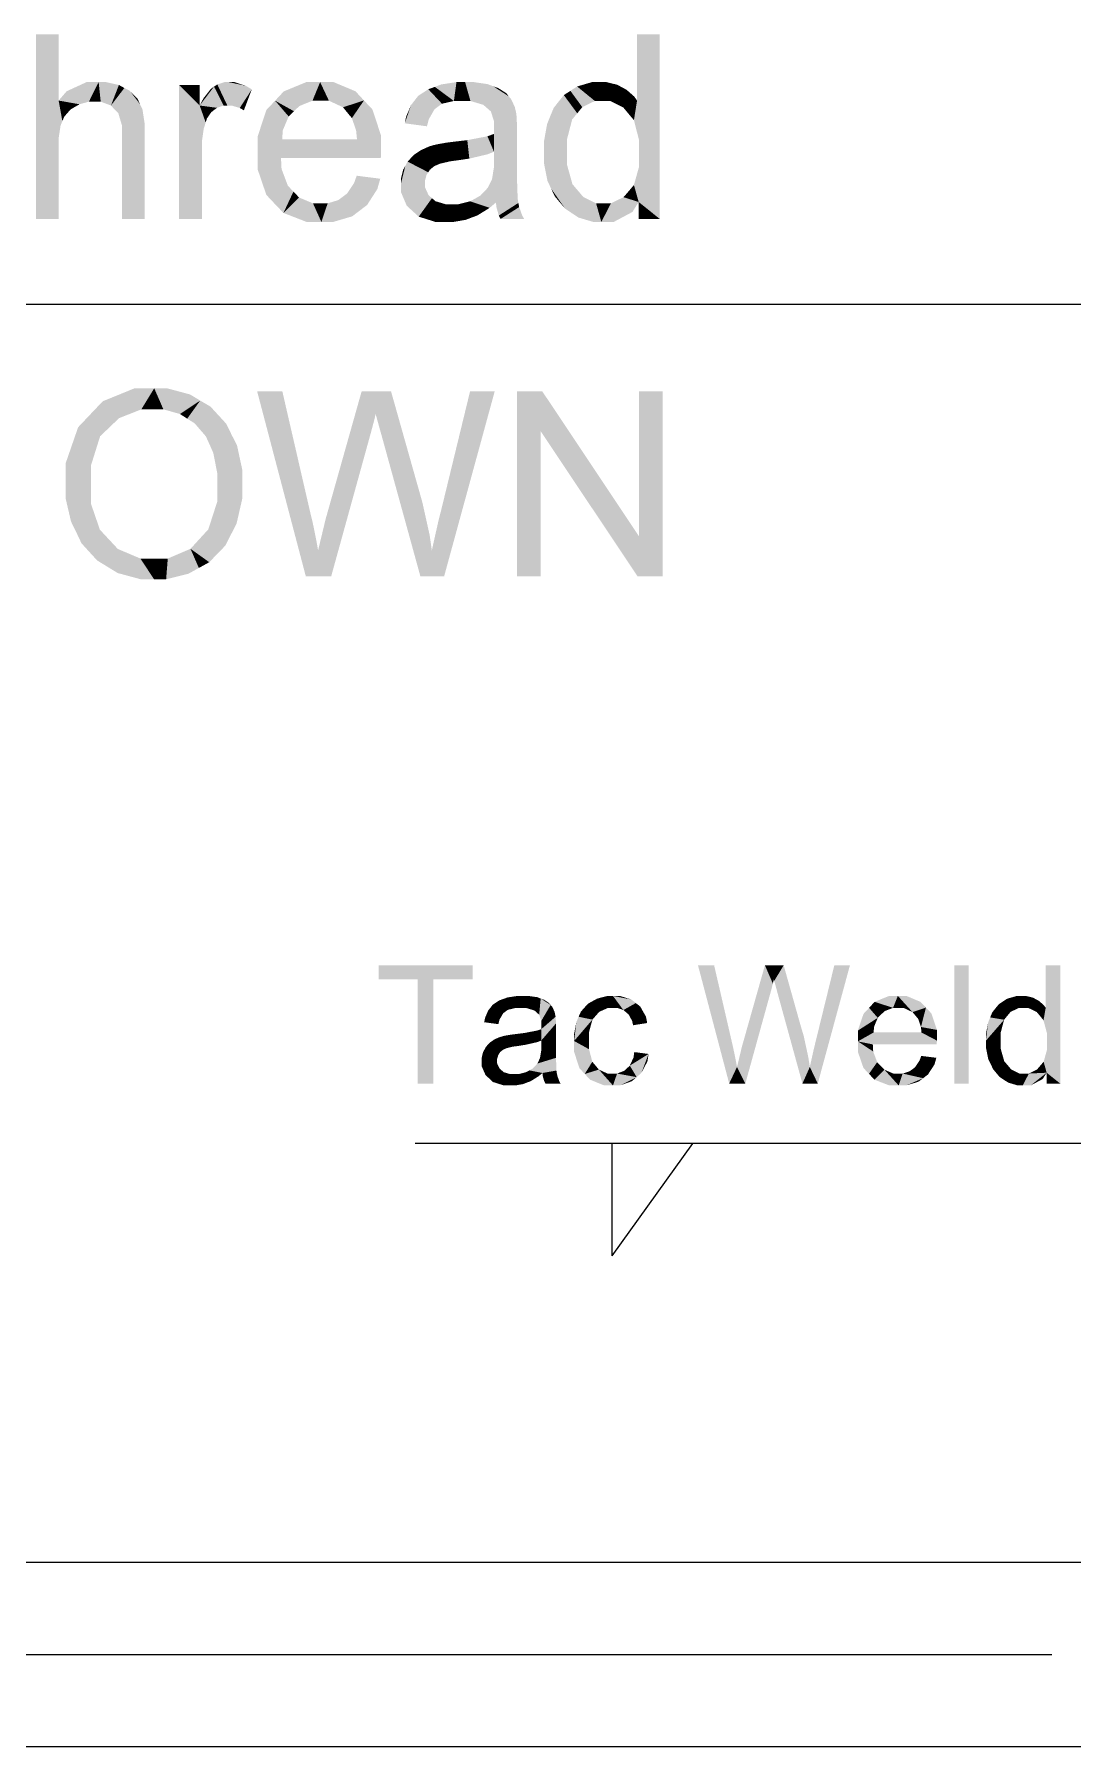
# Model space of a CAD drawing. Header units: millimetres. Extents: x 2 to 579, y 1 to 405.
# Drawn here: x 247.83 to 255.41, y 82.77 to 95.28 of the extents above; entities that cross this region are included whole.
import ezdxf

# ---------------------------------------------------------------- set-up
doc = ezdxf.new("R2010")
doc.units = ezdxf.units.MM
doc.linetypes.add('XKITLINE00', pattern=[0])
doc.layers.add('LinkedObject', color=7, linetype='Continuous', lineweight=0)

# ---------------------------------------------------------------- blocks, each defined once
blk = doc.blocks.new('*A4')
at = {"layer": 'LinkedObject'}
for points in [[(248.007, 95.282), (247.841, 93.932), (247.841, 95.282)], [(248.007, 94.797), (247.841, 93.932), (248.007, 95.282)], [(252.398, 95.282), (252.232, 94.797), (252.232, 95.282)], [(252.398, 95.282), (252.247, 94.506), (252.232, 94.797)], [(252.247, 94.506), (252.398, 95.282), (252.398, 93.932)], [(248.211, 94.932), (248.007, 94.797), (248.065, 94.865)], [(248.299, 94.932), (248.007, 94.797), (248.211, 94.932)], [(248.228, 94.789), (248.007, 94.797), (248.299, 94.932)], [(248.228, 94.789), (248.299, 94.932), (248.264, 94.789)], [(248.264, 94.789), (248.299, 94.932), (248.314, 94.789)], [(248.299, 94.932), (248.389, 94.761), (248.314, 94.789)], [(248.353, 94.932), (248.389, 94.761), (248.299, 94.932)], [(248.447, 94.911), (248.389, 94.761), (248.353, 94.932)], [(248.487, 94.889), (248.389, 94.761), (248.447, 94.911)], [(248.487, 94.889), (248.416, 94.732), (248.389, 94.761)], [(248.527, 94.868), (248.416, 94.732), (248.487, 94.889)], [(248.416, 94.732), (248.527, 94.868), (248.443, 94.704)], [(248.443, 94.704), (248.527, 94.868), (248.601, 94.771)], [(248.601, 94.771), (248.527, 94.868), (248.584, 94.809)], [(248.887, 94.91), (249.037, 94.761), (248.887, 93.932)], [(249.037, 94.761), (248.887, 94.91), (249.037, 94.91)], [(249.142, 94.899), (249.037, 94.761), (249.118, 94.882)], [(249.212, 94.761), (249.037, 94.761), (249.142, 94.899)], [(249.118, 94.882), (249.037, 94.761), (249.065, 94.814)], [(249.166, 94.915), (249.239, 94.761), (249.142, 94.899)], [(249.142, 94.899), (249.239, 94.761), (249.212, 94.761)], [(249.219, 94.932), (249.239, 94.761), (249.166, 94.915)], [(249.248, 94.932), (249.239, 94.761), (249.219, 94.932)], [(249.248, 94.932), (249.269, 94.761), (249.239, 94.761)], [(249.374, 94.905), (249.248, 94.932), (249.29, 94.932)], [(249.418, 94.879), (249.248, 94.932), (249.374, 94.905)], [(249.33, 94.743), (249.248, 94.932), (249.418, 94.879)], [(249.269, 94.761), (249.248, 94.932), (249.33, 94.743)], [(249.33, 94.743), (249.418, 94.879), (249.36, 94.726)], [(249.816, 94.932), (249.588, 94.796), (249.651, 94.864)], [(249.917, 94.932), (249.588, 94.796), (249.816, 94.932)], [(249.861, 94.796), (249.588, 94.796), (249.917, 94.932)], [(249.861, 94.796), (249.917, 94.932), (249.918, 94.796)], [(249.917, 94.932), (249.981, 94.796), (249.918, 94.796)], [(250.175, 94.865), (249.917, 94.932), (250.015, 94.932)], [(250.237, 94.798), (249.917, 94.932), (250.175, 94.865)], [(250.084, 94.748), (249.917, 94.932), (250.237, 94.798)], [(249.981, 94.796), (249.917, 94.932), (250.084, 94.748)], [(250.707, 94.88), (250.807, 94.774), (250.633, 94.831)], [(250.755, 94.897), (250.807, 94.774), (250.707, 94.88)], [(250.913, 94.932), (250.755, 94.897), (250.802, 94.915)], [(250.894, 94.794), (250.755, 94.897), (250.913, 94.932)], [(250.807, 94.774), (250.755, 94.897), (250.894, 94.794)], [(250.894, 94.794), (250.913, 94.932), (250.952, 94.794)], [(250.952, 94.794), (250.913, 94.932), (251.015, 94.794)], [(250.976, 94.932), (251.015, 94.794), (250.913, 94.932)], [(251.141, 94.917), (250.976, 94.932), (251.039, 94.932)], [(251.18, 94.902), (250.976, 94.932), (251.141, 94.917)], [(251.109, 94.766), (250.976, 94.932), (251.18, 94.902)], [(251.015, 94.794), (250.976, 94.932), (251.109, 94.766)], [(251.109, 94.766), (251.18, 94.902), (251.141, 94.738)], [(251.141, 94.738), (251.18, 94.902), (251.164, 94.718)], [(251.18, 94.902), (251.187, 94.646), (251.164, 94.718)], [(251.295, 94.828), (251.187, 94.646), (251.18, 94.902)], [(251.277, 94.851), (251.18, 94.902), (251.219, 94.888)], [(251.295, 94.828), (251.18, 94.902), (251.277, 94.851)], [(251.832, 94.749), (251.697, 94.837), (251.745, 94.868)], [(251.794, 94.9), (251.924, 94.794), (251.745, 94.868)], [(251.745, 94.868), (251.924, 94.794), (251.832, 94.749)], [(251.903, 94.932), (251.924, 94.794), (251.794, 94.9)], [(251.963, 94.932), (251.924, 94.794), (251.903, 94.932)], [(251.924, 94.794), (251.963, 94.932), (251.979, 94.794)], [(251.963, 94.932), (252.036, 94.794), (251.979, 94.794)], [(252.007, 94.932), (252.036, 94.794), (251.963, 94.932)], [(252.086, 94.913), (252.036, 94.794), (252.007, 94.932)], [(252.12, 94.895), (252.036, 94.794), (252.086, 94.913)], [(252.12, 94.895), (252.131, 94.747), (252.036, 94.794)], [(252.155, 94.876), (252.131, 94.747), (252.12, 94.895)], [(252.211, 94.827), (252.131, 94.747), (252.155, 94.876)], [(248.007, 94.524), (247.841, 93.932), (248.007, 94.797)], [(248.007, 94.524), (248.007, 94.797), (248.021, 94.614)], [(248.021, 94.614), (248.007, 94.797), (248.034, 94.647)], [(248.034, 94.647), (248.007, 94.797), (248.048, 94.68)], [(248.048, 94.68), (248.007, 94.797), (248.094, 94.732)], [(248.094, 94.732), (248.007, 94.797), (248.126, 94.751)], [(248.126, 94.751), (248.007, 94.797), (248.159, 94.77)], [(248.159, 94.77), (248.007, 94.797), (248.228, 94.789)], [(248.601, 94.771), (248.47, 94.613), (248.443, 94.704)], [(248.619, 94.733), (248.47, 94.613), (248.601, 94.771)], [(248.636, 94.623), (248.47, 94.613), (248.619, 94.733)], [(248.887, 93.932), (249.037, 94.761), (249.053, 93.932)], [(249.037, 94.761), (249.053, 94.444), (249.053, 93.932)], [(249.053, 94.444), (249.037, 94.761), (249.053, 94.496)], [(249.053, 94.496), (249.037, 94.761), (249.067, 94.593)], [(249.067, 94.593), (249.037, 94.761), (249.081, 94.637)], [(249.081, 94.637), (249.037, 94.761), (249.09, 94.666)], [(249.09, 94.666), (249.037, 94.761), (249.121, 94.711)], [(249.121, 94.711), (249.037, 94.761), (249.142, 94.728)], [(249.142, 94.728), (249.037, 94.761), (249.164, 94.744)], [(249.164, 94.744), (249.037, 94.761), (249.212, 94.761)], [(249.588, 94.796), (249.461, 94.536), (249.524, 94.728)], [(249.687, 94.681), (249.461, 94.536), (249.588, 94.796)], [(249.588, 94.796), (249.726, 94.719), (249.687, 94.681)], [(249.726, 94.719), (249.588, 94.796), (249.765, 94.757)], [(249.765, 94.757), (249.588, 94.796), (249.861, 94.796)], [(250.084, 94.748), (250.237, 94.798), (250.123, 94.7)], [(250.237, 94.798), (250.149, 94.669), (250.123, 94.7)], [(250.149, 94.669), (250.237, 94.798), (250.18, 94.577)], [(250.18, 94.577), (250.237, 94.798), (250.361, 94.544)], [(250.361, 94.544), (250.237, 94.798), (250.299, 94.732)], [(250.608, 94.799), (250.535, 94.631), (250.583, 94.767)], [(250.752, 94.733), (250.535, 94.631), (250.608, 94.799)], [(250.583, 94.767), (250.535, 94.631), (250.546, 94.683)], [(250.711, 94.661), (250.535, 94.631), (250.752, 94.733)], [(250.633, 94.831), (250.807, 94.774), (250.608, 94.799)], [(250.752, 94.733), (250.608, 94.799), (250.78, 94.754)], [(250.78, 94.754), (250.608, 94.799), (250.807, 94.774)], [(251.313, 94.806), (251.187, 94.646), (251.295, 94.828)], [(251.339, 94.75), (251.187, 94.646), (251.313, 94.806)], [(251.347, 94.716), (251.187, 94.646), (251.339, 94.75)], [(251.624, 94.745), (251.795, 94.704), (251.599, 94.686)], [(251.697, 94.837), (251.795, 94.704), (251.624, 94.745)], [(251.795, 94.704), (251.697, 94.837), (251.832, 94.749)], [(252.232, 94.797), (252.131, 94.747), (252.211, 94.827)], [(252.131, 94.747), (252.232, 94.797), (252.17, 94.7)], [(252.17, 94.7), (252.232, 94.797), (252.209, 94.654)], [(252.232, 94.797), (252.247, 94.506), (252.209, 94.654)], [(248.636, 94.552), (248.47, 94.613), (248.636, 94.623)], [(248.47, 94.613), (248.636, 94.552), (248.47, 94.551)], [(249.644, 94.579), (249.461, 94.536), (249.687, 94.681)], [(250.535, 94.631), (250.711, 94.661), (250.697, 94.609)], [(251.187, 94.57), (251.351, 94.694), (251.186, 94.553)], [(251.186, 94.553), (251.351, 94.694), (251.187, 94.423)], [(251.187, 94.646), (251.347, 94.716), (251.351, 94.694)], [(251.187, 94.646), (251.351, 94.694), (251.187, 94.596)], [(251.187, 94.596), (251.351, 94.694), (251.187, 94.591)], [(251.187, 94.591), (251.351, 94.694), (251.187, 94.57)], [(251.355, 94.618), (251.187, 94.423), (251.351, 94.694)], [(251.355, 94.563), (251.187, 94.423), (251.355, 94.618)], [(251.599, 94.686), (251.551, 94.42), (251.575, 94.626)], [(251.758, 94.659), (251.551, 94.42), (251.599, 94.686)], [(251.721, 94.517), (251.551, 94.42), (251.758, 94.659)], [(251.575, 94.626), (251.551, 94.42), (251.551, 94.493)], [(251.599, 94.686), (251.795, 94.704), (251.758, 94.659)], [(248.007, 94.467), (247.841, 93.932), (248.007, 94.524)], [(248.47, 93.932), (248.636, 94.552), (248.636, 93.932)], [(248.47, 94.551), (248.636, 94.552), (248.47, 93.932)], [(249.461, 94.536), (249.644, 94.579), (249.64, 94.515)], [(249.64, 94.515), (249.461, 94.413), (249.461, 94.536)], [(249.64, 94.515), (250.361, 94.423), (249.461, 94.413)], [(250.186, 94.515), (250.361, 94.423), (249.64, 94.515)], [(250.18, 94.577), (250.361, 94.544), (250.186, 94.515)], [(250.361, 94.423), (250.186, 94.515), (250.361, 94.544)], [(250.744, 94.471), (250.751, 94.318), (250.711, 94.461)], [(250.769, 94.477), (250.793, 94.336), (250.744, 94.471)], [(250.751, 94.318), (250.744, 94.471), (250.772, 94.327)], [(250.772, 94.327), (250.744, 94.471), (250.793, 94.336)], [(250.842, 94.49), (250.866, 94.353), (250.769, 94.477)], [(250.769, 94.477), (250.866, 94.353), (250.793, 94.336)], [(250.891, 94.496), (250.917, 94.36), (250.842, 94.49)], [(250.842, 94.49), (250.917, 94.36), (250.866, 94.353)], [(250.992, 94.508), (251.007, 94.373), (250.891, 94.496)], [(250.891, 94.496), (251.007, 94.373), (250.917, 94.36)], [(251.139, 94.536), (251.187, 94.423), (250.992, 94.508)], [(250.992, 94.508), (251.187, 94.423), (251.007, 94.373)], [(251.186, 94.553), (251.187, 94.423), (251.139, 94.536)], [(251.355, 94.563), (251.186, 94.362), (251.187, 94.423)], [(251.355, 94.342), (251.186, 94.362), (251.355, 94.563)], [(251.551, 94.42), (251.721, 94.517), (251.721, 94.42)], [(252.247, 94.506), (252.398, 93.932), (252.247, 94.406)], [(247.841, 93.932), (248.007, 94.467), (248.007, 93.932)], [(250.361, 94.415), (249.461, 94.413), (250.361, 94.423)], [(250.361, 94.393), (249.461, 94.413), (250.361, 94.415)], [(249.461, 94.413), (249.586, 94.042), (249.461, 94.293)], [(249.635, 94.298), (249.586, 94.042), (249.461, 94.413)], [(249.635, 94.298), (249.461, 94.413), (249.631, 94.378)], [(250.36, 94.378), (249.461, 94.413), (250.361, 94.393)], [(249.631, 94.378), (249.461, 94.413), (250.36, 94.378)], [(250.556, 94.351), (250.707, 94.273), (250.54, 94.321)], [(250.599, 94.398), (250.707, 94.273), (250.556, 94.351)], [(250.718, 94.291), (250.599, 94.398), (250.625, 94.416)], [(250.707, 94.273), (250.599, 94.398), (250.718, 94.291)], [(250.652, 94.434), (250.751, 94.318), (250.625, 94.416)], [(250.625, 94.416), (250.751, 94.318), (250.718, 94.291)], [(250.711, 94.461), (250.751, 94.318), (250.652, 94.434)], [(251.007, 94.373), (251.187, 94.423), (251.142, 94.405)], [(251.355, 94.342), (251.186, 94.307), (251.186, 94.362)], [(251.551, 94.42), (251.721, 94.326), (251.551, 94.345)], [(251.721, 94.326), (251.551, 94.42), (251.721, 94.42)], [(251.551, 94.345), (251.721, 94.326), (251.577, 94.212)], [(252.247, 94.406), (252.398, 93.932), (252.247, 94.315)], [(249.461, 94.293), (249.586, 94.042), (249.524, 94.108)], [(249.681, 94.175), (249.586, 94.042), (249.635, 94.298)], [(250.114, 94.118), (250.356, 94.226), (250.26, 94.034)], [(250.165, 94.195), (250.356, 94.226), (250.114, 94.118)], [(250.356, 94.226), (250.165, 94.195), (250.184, 94.248)], [(250.26, 94.034), (250.356, 94.226), (250.335, 94.151)], [(250.54, 94.321), (250.507, 94.19), (250.523, 94.291)], [(250.695, 94.256), (250.507, 94.19), (250.54, 94.321)], [(250.523, 94.291), (250.507, 94.19), (250.507, 94.226)], [(250.684, 94.216), (250.507, 94.19), (250.695, 94.256)], [(250.54, 94.321), (250.707, 94.273), (250.695, 94.256)], [(251.088, 94.103), (251.355, 94.226), (251.36, 94.08)], [(251.142, 94.16), (251.355, 94.226), (251.088, 94.103)], [(251.16, 94.196), (251.355, 94.226), (251.142, 94.16)], [(251.355, 94.226), (251.16, 94.196), (251.173, 94.224)], [(251.173, 94.224), (251.355, 94.342), (251.355, 94.226)], [(251.186, 94.307), (251.355, 94.342), (251.173, 94.224)], [(251.577, 94.212), (251.721, 94.326), (251.604, 94.154)], [(251.604, 94.154), (251.721, 94.326), (251.76, 94.186)], [(252.247, 94.315), (252.398, 93.932), (252.209, 94.18)], [(249.586, 94.042), (249.681, 94.175), (249.649, 93.976)], [(249.722, 94.132), (249.649, 93.976), (249.681, 94.175)], [(249.763, 94.089), (249.649, 93.976), (249.722, 94.132)], [(250.082, 94.094), (250.26, 94.034), (250.05, 94.07)], [(250.114, 94.118), (250.26, 94.034), (250.082, 94.094)], [(250.507, 94.19), (250.684, 94.216), (250.684, 94.194)], [(250.684, 94.161), (250.507, 94.19), (250.684, 94.194)], [(250.507, 94.19), (250.684, 94.161), (250.507, 94.129)], [(250.507, 94.129), (250.684, 94.161), (250.55, 94.028)], [(250.55, 94.028), (250.684, 94.161), (250.593, 93.989)], [(250.593, 93.989), (250.684, 94.161), (250.709, 94.106)], [(250.709, 94.106), (250.637, 93.949), (250.593, 93.989)], [(250.734, 94.084), (250.637, 93.949), (250.709, 94.106)], [(251.088, 94.103), (251.36, 94.08), (251.051, 94.082)], [(251.76, 94.186), (251.707, 94.007), (251.604, 94.154)], [(251.604, 94.154), (251.707, 94.007), (251.631, 94.097)], [(251.8, 94.139), (251.707, 94.007), (251.76, 94.186)], [(251.707, 94.007), (251.8, 94.139), (251.756, 93.974)], [(251.756, 93.974), (251.8, 94.139), (251.839, 94.093)], [(252.244, 94.056), (252.133, 94.091), (252.171, 94.135)], [(252.209, 94.18), (252.244, 94.056), (252.171, 94.135)], [(252.209, 94.18), (252.398, 93.932), (252.244, 94.056)], [(249.763, 94.089), (249.926, 93.91), (249.649, 93.976)], [(249.649, 93.976), (249.926, 93.91), (249.819, 93.91)], [(249.865, 94.046), (249.926, 93.91), (249.763, 94.089)], [(249.926, 94.046), (249.926, 93.91), (249.865, 94.046)], [(249.972, 94.046), (250.206, 93.993), (249.926, 93.91)], [(249.972, 94.046), (249.926, 93.91), (249.926, 94.046)], [(249.926, 93.91), (250.206, 93.993), (250.011, 93.91)], [(250.05, 94.07), (250.206, 93.993), (249.972, 94.046)], [(250.011, 93.91), (250.206, 93.993), (250.151, 93.951)], [(250.206, 93.993), (250.05, 94.07), (250.26, 94.034)], [(250.759, 94.062), (250.637, 93.949), (250.734, 94.084)], [(250.637, 93.949), (250.759, 94.062), (250.76, 93.91)], [(250.841, 93.91), (250.759, 94.062), (250.832, 94.04)], [(250.76, 93.91), (250.759, 94.062), (250.841, 93.91)], [(250.832, 94.04), (250.89, 93.91), (250.841, 93.91)], [(250.881, 94.04), (250.89, 93.91), (250.832, 94.04)], [(250.928, 94.04), (250.89, 93.91), (250.881, 94.04)], [(250.89, 93.91), (250.928, 94.04), (250.981, 93.926)], [(251.023, 93.942), (250.928, 94.04), (251.013, 94.061)], [(250.981, 93.926), (250.928, 94.04), (251.023, 93.942)], [(251.201, 94.052), (251.013, 94.061), (251.051, 94.082)], [(251.155, 94.013), (251.013, 94.061), (251.201, 94.052)], [(251.066, 93.958), (251.013, 94.061), (251.155, 94.013)], [(251.023, 93.942), (251.013, 94.061), (251.066, 93.958)], [(251.36, 94.08), (251.201, 94.052), (251.051, 94.082)], [(251.201, 94.052), (251.36, 94.08), (251.205, 94.017)], [(251.205, 94.017), (251.36, 94.08), (251.365, 94.049)], [(251.365, 94.049), (251.222, 93.957), (251.205, 94.017)], [(251.371, 94.019), (251.222, 93.957), (251.365, 94.049)], [(251.371, 94.019), (251.235, 93.932), (251.222, 93.957)], [(251.392, 93.96), (251.235, 93.932), (251.371, 94.019)], [(251.839, 94.093), (251.971, 93.91), (251.756, 93.974)], [(251.756, 93.974), (251.971, 93.91), (251.805, 93.942)], [(251.933, 94.046), (251.971, 93.91), (251.839, 94.093)], [(251.971, 93.91), (251.933, 94.046), (251.987, 94.046)], [(251.971, 93.91), (252.244, 94.056), (252.061, 93.91)], [(252.041, 94.046), (252.244, 94.056), (251.971, 93.91)], [(252.041, 94.046), (251.971, 93.91), (251.987, 94.046)], [(252.133, 94.091), (252.244, 94.056), (252.041, 94.046)], [(252.061, 93.91), (252.244, 94.056), (252.198, 93.983)], [(252.244, 94.056), (252.398, 93.932), (252.244, 93.932)], [(251.235, 93.932), (251.392, 93.96), (251.407, 93.932)], [(251.805, 93.942), (251.971, 93.91), (251.913, 93.91)], [(248.562, 92.695), (248.239, 92.505), (248.329, 92.6)], [(248.705, 92.695), (248.239, 92.505), (248.562, 92.695)], [(248.611, 92.541), (248.239, 92.505), (248.705, 92.695)], [(248.611, 92.541), (248.705, 92.695), (248.705, 92.541)], [(248.705, 92.695), (248.772, 92.541), (248.705, 92.541)], [(248.966, 92.65), (248.705, 92.695), (248.798, 92.695)], [(249.041, 92.605), (248.705, 92.695), (248.966, 92.65)], [(248.893, 92.507), (248.705, 92.695), (249.041, 92.605)], [(248.772, 92.541), (248.705, 92.695), (248.893, 92.507)], [(248.893, 92.507), (249.041, 92.605), (248.946, 92.473)], [(249.041, 92.605), (249, 92.439), (248.946, 92.473)], [(249, 92.439), (249.041, 92.605), (249.082, 92.344)], [(249.231, 92.436), (249.041, 92.605), (249.116, 92.561)], [(249.27, 92.356), (249.041, 92.605), (249.231, 92.436)], [(249.082, 92.344), (249.041, 92.605), (249.27, 92.356)], [(249.641, 92.672), (249.812, 91.322), (249.457, 92.672)], [(249.845, 91.786), (249.812, 91.322), (249.641, 92.672)], [(250.22, 92.672), (250.282, 92.35), (249.963, 91.76)], [(250.282, 92.35), (250.22, 92.672), (250.291, 92.383)], [(250.291, 92.383), (250.22, 92.672), (250.312, 92.462)], [(250.312, 92.462), (250.22, 92.672), (250.323, 92.509)], [(250.435, 92.672), (250.323, 92.509), (250.22, 92.672)], [(250.323, 92.509), (250.435, 92.672), (250.326, 92.494)], [(250.326, 92.494), (250.435, 92.672), (250.348, 92.414)], [(250.348, 92.414), (250.435, 92.672), (250.366, 92.35)], [(250.366, 92.35), (250.435, 92.672), (250.628, 91.988)], [(251.192, 92.672), (250.801, 91.804), (251.012, 92.672)], [(250.823, 91.322), (250.801, 91.804), (251.192, 92.672)], [(251.356, 92.672), (251.528, 92.381), (251.356, 91.322)], [(251.528, 92.381), (251.356, 92.672), (251.54, 92.672)], [(251.528, 92.381), (251.54, 92.672), (252.235, 91.322)], [(252.235, 91.322), (251.54, 92.672), (252.247, 91.612)], [(252.419, 92.672), (252.247, 91.612), (252.247, 92.672)], [(252.419, 91.322), (252.247, 91.612), (252.419, 92.672)], [(248.239, 92.505), (248.058, 91.979), (248.149, 92.41)], [(248.31, 92.345), (248.058, 91.979), (248.239, 92.505)], [(248.447, 92.476), (248.239, 92.505), (248.611, 92.541)], [(248.239, 92.505), (248.447, 92.476), (248.379, 92.41)], [(248.31, 92.345), (248.239, 92.505), (248.379, 92.41)], [(248.149, 92.41), (248.058, 91.979), (248.058, 92.147)], [(248.242, 92.128), (248.058, 91.979), (248.31, 92.345)], [(249.082, 92.344), (249.27, 92.356), (249.11, 92.283)], [(249.27, 92.356), (249.137, 92.221), (249.11, 92.283)], [(249.137, 92.221), (249.27, 92.356), (249.165, 92.077)], [(249.165, 92.077), (249.27, 92.356), (249.349, 92.096)], [(249.349, 92.096), (249.27, 92.356), (249.31, 92.277)], [(249.963, 91.76), (250.282, 92.35), (249.998, 91.322)], [(250.628, 91.988), (250.649, 91.322), (250.366, 92.35)], [(251.356, 91.322), (251.528, 92.381), (251.528, 91.322)], [(248.058, 91.979), (248.242, 92.128), (248.242, 91.976)], [(249.165, 91.995), (249.349, 92.096), (249.349, 91.994)], [(249.165, 92.077), (249.349, 92.096), (249.165, 91.995)], [(248.058, 91.979), (248.242, 91.854), (248.058, 91.89)], [(248.242, 91.854), (248.058, 91.979), (248.242, 91.976)], [(249.1, 91.664), (249.349, 91.994), (249.266, 91.627)], [(249.165, 91.865), (249.349, 91.994), (249.1, 91.664)], [(249.349, 91.994), (249.165, 91.865), (249.165, 91.995)], [(249.266, 91.627), (249.349, 91.994), (249.307, 91.708)], [(249.307, 91.708), (249.349, 91.994), (249.349, 91.892)], [(250.664, 91.861), (250.649, 91.322), (250.628, 91.988)], [(248.058, 91.89), (248.242, 91.854), (248.097, 91.722)], [(248.097, 91.722), (248.242, 91.854), (248.136, 91.642)], [(248.136, 91.642), (248.242, 91.854), (248.308, 91.662)], [(250.717, 91.622), (250.649, 91.322), (250.664, 91.861)], [(249.862, 91.717), (249.812, 91.322), (249.845, 91.786)], [(249.89, 91.579), (249.812, 91.322), (249.862, 91.717)], [(249.958, 91.743), (249.998, 91.322), (249.928, 91.618)], [(249.963, 91.76), (249.998, 91.322), (249.958, 91.743)], [(250.78, 91.721), (250.823, 91.322), (250.747, 91.574)], [(250.801, 91.804), (250.823, 91.322), (250.78, 91.721)], [(248.308, 91.662), (248.288, 91.437), (248.136, 91.642)], [(248.136, 91.642), (248.288, 91.437), (248.174, 91.562)], [(248.373, 91.592), (248.288, 91.437), (248.308, 91.662)], [(248.288, 91.437), (248.373, 91.592), (248.363, 91.391)], [(248.363, 91.391), (248.373, 91.592), (248.439, 91.521)], [(249.035, 91.593), (249.107, 91.424), (248.97, 91.522)], [(249.266, 91.627), (249.035, 91.593), (249.1, 91.664)], [(249.225, 91.546), (249.035, 91.593), (249.266, 91.627)], [(249.107, 91.424), (249.035, 91.593), (249.225, 91.546)], [(249.928, 91.618), (249.998, 91.322), (249.902, 91.51)], [(250.733, 91.51), (250.649, 91.322), (250.717, 91.622)], [(252.247, 91.612), (252.419, 91.322), (252.235, 91.322)], [(248.439, 91.521), (248.704, 91.299), (248.363, 91.391)], [(248.604, 91.451), (248.704, 91.299), (248.439, 91.521)], [(249.031, 91.382), (248.804, 91.451), (248.97, 91.522)], [(248.97, 91.522), (249.107, 91.424), (249.031, 91.382)], [(249.902, 91.51), (249.812, 91.322), (249.89, 91.579)], [(249.902, 91.51), (249.998, 91.322), (249.812, 91.322)], [(250.733, 91.51), (250.823, 91.322), (250.649, 91.322)], [(250.747, 91.574), (250.823, 91.322), (250.733, 91.51)], [(248.363, 91.391), (248.704, 91.299), (248.438, 91.345)], [(248.438, 91.345), (248.704, 91.299), (248.608, 91.299)], [(248.704, 91.299), (248.604, 91.451), (248.703, 91.451)], [(248.804, 91.451), (248.704, 91.299), (248.703, 91.451)], [(248.704, 91.299), (248.804, 91.451), (248.792, 91.299)], [(248.792, 91.299), (248.804, 91.451), (248.955, 91.34)], [(248.955, 91.34), (248.804, 91.451), (249.031, 91.382)], [(250.345, 88.479), (250.63, 88.377), (250.345, 88.377)], [(250.744, 88.377), (250.63, 88.377), (250.345, 88.479)], [(250.744, 88.377), (250.345, 88.479), (251.03, 88.479)], [(250.744, 88.377), (251.03, 88.479), (251.03, 88.377)], [(252.795, 88.479), (252.905, 87.615), (252.677, 88.479)], [(252.926, 87.912), (252.905, 87.615), (252.795, 88.479)], [(253.166, 88.479), (253.205, 88.273), (253.001, 87.895)], [(253.205, 88.273), (253.166, 88.479), (253.211, 88.294)], [(253.211, 88.294), (253.166, 88.479), (253.224, 88.345)], [(253.224, 88.345), (253.166, 88.479), (253.231, 88.375)], [(253.303, 88.479), (253.231, 88.375), (253.166, 88.479)], [(253.231, 88.375), (253.303, 88.479), (253.234, 88.365)], [(253.234, 88.365), (253.303, 88.479), (253.248, 88.314)], [(253.248, 88.314), (253.303, 88.479), (253.259, 88.273)], [(253.259, 88.273), (253.303, 88.479), (253.426, 88.041)], [(253.787, 88.479), (253.537, 87.924), (253.673, 88.479)], [(253.552, 87.615), (253.537, 87.924), (253.787, 88.479)], [(254.655, 88.479), (254.549, 87.615), (254.549, 88.479)], [(254.655, 87.615), (254.549, 87.615), (254.655, 88.479)], [(255.323, 88.479), (255.217, 88.169), (255.217, 88.479)], [(255.323, 88.479), (255.226, 87.983), (255.217, 88.169)], [(255.226, 87.983), (255.323, 88.479), (255.323, 87.615)], [(250.63, 87.615), (250.744, 88.377), (250.744, 87.615)], [(250.63, 88.377), (250.744, 88.377), (250.63, 87.615)], [(251.225, 88.222), (251.289, 88.154), (251.178, 88.191)], [(251.255, 88.233), (251.289, 88.154), (251.225, 88.222)], [(251.357, 88.255), (251.255, 88.233), (251.286, 88.244)], [(251.344, 88.167), (251.255, 88.233), (251.357, 88.255)], [(251.289, 88.154), (251.255, 88.233), (251.344, 88.167)], [(251.344, 88.167), (251.357, 88.255), (251.382, 88.167)], [(251.382, 88.167), (251.357, 88.255), (251.422, 88.167)], [(251.397, 88.255), (251.422, 88.167), (251.357, 88.255)], [(251.503, 88.246), (251.397, 88.255), (251.437, 88.255)], [(251.528, 88.236), (251.397, 88.255), (251.503, 88.246)], [(251.482, 88.149), (251.397, 88.255), (251.528, 88.236)], [(251.422, 88.167), (251.397, 88.255), (251.482, 88.149)], [(251.482, 88.149), (251.528, 88.236), (251.502, 88.131)], [(251.502, 88.131), (251.528, 88.236), (251.517, 88.118)], [(251.528, 88.236), (251.532, 88.072), (251.517, 88.118)], [(251.601, 88.189), (251.532, 88.072), (251.528, 88.236)], [(251.589, 88.203), (251.528, 88.236), (251.553, 88.227)], [(251.601, 88.189), (251.528, 88.236), (251.589, 88.203)], [(251.956, 88.139), (251.873, 88.198), (251.907, 88.217)], [(251.942, 88.236), (252.021, 88.168), (251.907, 88.217)], [(251.907, 88.217), (252.021, 88.168), (251.956, 88.139)], [(252.016, 88.255), (252.021, 88.168), (251.942, 88.236)], [(252.056, 88.255), (252.021, 88.168), (252.016, 88.255)], [(252.021, 88.168), (252.056, 88.255), (252.061, 88.168)], [(252.056, 88.255), (252.087, 88.168), (252.061, 88.168)], [(252.19, 88.229), (252.056, 88.255), (252.107, 88.255)], [(252.223, 88.203), (252.056, 88.255), (252.19, 88.229)], [(252.132, 88.152), (252.056, 88.255), (252.223, 88.203)], [(252.087, 88.168), (252.056, 88.255), (252.132, 88.152)], [(253.001, 87.895), (253.205, 88.273), (253.023, 87.615)], [(253.426, 88.041), (253.44, 87.615), (253.259, 88.273)], [(254.137, 88.255), (253.967, 88.212), (254.073, 88.255)], [(254.102, 88.168), (253.967, 88.212), (254.137, 88.255)], [(254.102, 88.168), (254.137, 88.255), (254.138, 88.168)], [(254.137, 88.255), (254.178, 88.168), (254.138, 88.168)], [(254.302, 88.212), (254.137, 88.255), (254.2, 88.255)], [(254.342, 88.17), (254.137, 88.255), (254.302, 88.212)], [(254.244, 88.137), (254.137, 88.255), (254.342, 88.17)], [(254.178, 88.168), (254.137, 88.255), (254.244, 88.137)], [(254.96, 88.138), (254.874, 88.194), (254.905, 88.215)], [(254.936, 88.235), (255.019, 88.167), (254.905, 88.215)], [(254.905, 88.215), (255.019, 88.167), (254.96, 88.138)], [(255.006, 88.255), (255.019, 88.167), (254.936, 88.235)], [(255.044, 88.255), (255.019, 88.167), (255.006, 88.255)], [(255.019, 88.167), (255.044, 88.255), (255.055, 88.167)], [(255.044, 88.255), (255.091, 88.167), (255.055, 88.167)], [(255.072, 88.255), (255.091, 88.167), (255.044, 88.255)], [(255.123, 88.243), (255.091, 88.167), (255.072, 88.255)], [(255.145, 88.231), (255.091, 88.167), (255.123, 88.243)], [(255.145, 88.231), (255.152, 88.137), (255.091, 88.167)], [(255.167, 88.219), (255.152, 88.137), (255.145, 88.231)], [(255.203, 88.188), (255.152, 88.137), (255.167, 88.219)], [(251.162, 88.17), (251.115, 88.063), (251.145, 88.15)], [(251.254, 88.128), (251.115, 88.063), (251.162, 88.17)], [(251.145, 88.15), (251.115, 88.063), (251.122, 88.096)], [(251.227, 88.082), (251.115, 88.063), (251.254, 88.128)], [(251.178, 88.191), (251.289, 88.154), (251.162, 88.17)], [(251.254, 88.128), (251.162, 88.17), (251.271, 88.141)], [(251.271, 88.141), (251.162, 88.17), (251.289, 88.154)], [(251.613, 88.175), (251.532, 88.072), (251.601, 88.189)], [(251.63, 88.138), (251.532, 88.072), (251.613, 88.175)], [(251.634, 88.117), (251.532, 88.072), (251.63, 88.138)], [(251.532, 88.072), (251.634, 88.117), (251.637, 88.103)], [(251.532, 88.072), (251.637, 88.103), (251.532, 88.04)], [(251.532, 88.04), (251.637, 88.103), (251.532, 88.037)], [(251.532, 88.037), (251.637, 88.103), (251.532, 88.023)], [(251.532, 88.023), (251.637, 88.103), (251.532, 88.012)], [(251.532, 88.012), (251.637, 88.103), (251.532, 87.929)], [(251.64, 88.054), (251.532, 87.929), (251.637, 88.103)], [(251.805, 88.103), (251.772, 87.926), (251.789, 88.065)], [(251.906, 88.082), (251.772, 87.926), (251.805, 88.103)], [(251.822, 88.141), (251.931, 88.111), (251.805, 88.103)], [(251.805, 88.103), (251.931, 88.111), (251.906, 88.082)], [(251.873, 88.198), (251.931, 88.111), (251.822, 88.141)], [(251.931, 88.111), (251.873, 88.198), (251.956, 88.139)], [(252.132, 88.152), (252.223, 88.203), (252.151, 88.136)], [(252.223, 88.203), (252.17, 88.12), (252.151, 88.136)], [(252.17, 88.12), (252.223, 88.203), (252.196, 88.073)], [(252.196, 88.073), (252.223, 88.203), (252.306, 88.057)], [(252.297, 88.104), (252.223, 88.203), (252.255, 88.178)], [(252.306, 88.057), (252.223, 88.203), (252.297, 88.104)], [(253.927, 88.168), (253.845, 88.002), (253.886, 88.124)], [(253.99, 88.095), (253.845, 88.002), (253.927, 88.168)], [(253.963, 88.029), (253.845, 88.002), (253.99, 88.095)], [(253.967, 88.212), (254.04, 88.144), (253.927, 88.168)], [(253.927, 88.168), (254.04, 88.144), (253.99, 88.095)], [(254.04, 88.144), (253.967, 88.212), (254.102, 88.168)], [(254.244, 88.137), (254.342, 88.17), (254.269, 88.107)], [(254.342, 88.17), (254.286, 88.087), (254.269, 88.107)], [(254.286, 88.087), (254.342, 88.17), (254.306, 88.028)], [(254.306, 88.028), (254.342, 88.17), (254.422, 88.007)], [(254.422, 88.007), (254.342, 88.17), (254.382, 88.127)], [(254.811, 88.098), (254.78, 87.928), (254.796, 88.059)], [(254.913, 88.081), (254.78, 87.928), (254.811, 88.098)], [(254.827, 88.136), (254.936, 88.109), (254.811, 88.098)], [(254.811, 88.098), (254.936, 88.109), (254.913, 88.081)], [(254.874, 88.194), (254.936, 88.109), (254.827, 88.136)], [(254.936, 88.109), (254.874, 88.194), (254.96, 88.138)], [(255.217, 88.169), (255.152, 88.137), (255.203, 88.188)], [(255.152, 88.137), (255.217, 88.169), (255.177, 88.107)], [(255.177, 88.107), (255.217, 88.169), (255.201, 88.077)], [(255.217, 88.169), (255.226, 87.983), (255.201, 88.077)], [(251.115, 88.063), (251.227, 88.082), (251.219, 88.049)], [(251.264, 87.964), (251.28, 87.874), (251.249, 87.96)], [(251.311, 87.972), (251.327, 87.885), (251.264, 87.964)], [(251.264, 87.964), (251.327, 87.885), (251.28, 87.874)], [(251.343, 87.976), (251.359, 87.889), (251.311, 87.972)], [(251.311, 87.972), (251.359, 87.889), (251.327, 87.885)], [(251.407, 87.984), (251.417, 87.898), (251.343, 87.976)], [(251.343, 87.976), (251.417, 87.898), (251.359, 87.889)], [(251.502, 88.002), (251.532, 87.929), (251.407, 87.984)], [(251.407, 87.984), (251.532, 87.929), (251.417, 87.898)], [(251.532, 88.012), (251.532, 87.929), (251.502, 88.002)], [(251.64, 88.019), (251.532, 87.929), (251.64, 88.054)], [(251.64, 88.019), (251.532, 87.891), (251.532, 87.929)], [(251.64, 87.877), (251.532, 87.891), (251.64, 88.019)], [(251.881, 87.991), (251.772, 87.926), (251.906, 88.082)], [(251.789, 88.065), (251.772, 87.926), (251.772, 87.977)], [(251.772, 87.926), (251.881, 87.991), (251.881, 87.929)], [(252.196, 88.073), (252.306, 88.057), (252.203, 88.041)], [(253.45, 87.96), (253.44, 87.615), (253.426, 88.041)], [(253.845, 88.002), (253.963, 88.029), (253.96, 87.988)], [(253.96, 87.988), (253.845, 87.923), (253.845, 88.002)], [(253.96, 87.988), (254.422, 87.929), (253.845, 87.923)], [(254.309, 87.988), (254.422, 87.929), (253.96, 87.988)], [(254.306, 88.028), (254.422, 88.007), (254.309, 87.988)], [(254.422, 87.929), (254.309, 87.988), (254.422, 88.007)], [(254.889, 87.99), (254.78, 87.928), (254.913, 88.081)], [(254.796, 88.059), (254.78, 87.928), (254.78, 87.974)], [(254.78, 87.928), (254.889, 87.99), (254.889, 87.927)], [(255.226, 87.983), (255.323, 87.615), (255.226, 87.919)], [(251.118, 87.864), (251.097, 87.78), (251.107, 87.845)], [(251.218, 87.822), (251.097, 87.78), (251.118, 87.864)], [(251.107, 87.845), (251.097, 87.78), (251.097, 87.803)], [(251.128, 87.883), (251.225, 87.834), (251.118, 87.864)], [(251.118, 87.864), (251.225, 87.834), (251.218, 87.822)], [(251.156, 87.914), (251.225, 87.834), (251.128, 87.883)], [(251.232, 87.845), (251.156, 87.914), (251.173, 87.925)], [(251.225, 87.834), (251.156, 87.914), (251.232, 87.845)], [(251.189, 87.937), (251.253, 87.862), (251.173, 87.925)], [(251.173, 87.925), (251.253, 87.862), (251.232, 87.845)], [(251.228, 87.954), (251.253, 87.862), (251.189, 87.937)], [(251.249, 87.96), (251.253, 87.862), (251.228, 87.954)], [(251.253, 87.862), (251.249, 87.96), (251.267, 87.868)], [(251.267, 87.868), (251.249, 87.96), (251.28, 87.874)], [(251.417, 87.898), (251.532, 87.929), (251.504, 87.918)], [(251.523, 87.802), (251.64, 87.877), (251.64, 87.803)], [(251.532, 87.855), (251.64, 87.877), (251.523, 87.802)], [(251.64, 87.877), (251.532, 87.855), (251.532, 87.891)], [(251.881, 87.866), (251.772, 87.926), (251.881, 87.929)], [(251.772, 87.926), (251.85, 87.685), (251.772, 87.847)], [(251.881, 87.866), (251.85, 87.685), (251.772, 87.926)], [(251.772, 87.847), (251.85, 87.685), (251.811, 87.727)], [(251.905, 87.774), (251.85, 87.685), (251.881, 87.866)], [(252.316, 87.831), (252.206, 87.805), (252.212, 87.845)], [(252.936, 87.868), (252.905, 87.615), (252.926, 87.912)], [(252.954, 87.78), (252.905, 87.615), (252.936, 87.868)], [(252.998, 87.885), (253.023, 87.615), (252.979, 87.805)], [(253.001, 87.895), (253.023, 87.615), (252.998, 87.885)], [(253.483, 87.807), (253.44, 87.615), (253.45, 87.96)], [(253.524, 87.871), (253.552, 87.615), (253.503, 87.777)], [(253.537, 87.924), (253.552, 87.615), (253.524, 87.871)], [(254.422, 87.925), (253.845, 87.923), (254.422, 87.929)], [(254.421, 87.91), (253.845, 87.923), (254.422, 87.925)], [(253.845, 87.923), (253.926, 87.686), (253.845, 87.847)], [(253.957, 87.849), (253.926, 87.686), (253.845, 87.923)], [(253.957, 87.849), (253.845, 87.923), (253.954, 87.901)], [(254.421, 87.901), (253.845, 87.923), (254.421, 87.91)], [(253.954, 87.901), (253.845, 87.923), (254.421, 87.901)], [(253.845, 87.847), (253.926, 87.686), (253.886, 87.728)], [(253.986, 87.771), (253.926, 87.686), (253.957, 87.849)], [(254.78, 87.928), (254.889, 87.867), (254.78, 87.88)], [(254.889, 87.867), (254.78, 87.928), (254.889, 87.927)], [(254.78, 87.88), (254.889, 87.867), (254.797, 87.795)], [(254.797, 87.795), (254.889, 87.867), (254.815, 87.758)], [(254.815, 87.758), (254.889, 87.867), (254.914, 87.778)], [(255.226, 87.86), (255.323, 87.615), (255.202, 87.774)], [(255.226, 87.919), (255.323, 87.615), (255.226, 87.86)], [(251.21, 87.797), (251.097, 87.78), (251.218, 87.822)], [(251.097, 87.78), (251.21, 87.797), (251.21, 87.783)], [(251.21, 87.762), (251.097, 87.78), (251.21, 87.783)], [(251.097, 87.78), (251.21, 87.762), (251.097, 87.741)], [(251.097, 87.741), (251.21, 87.762), (251.125, 87.677)], [(251.125, 87.677), (251.21, 87.762), (251.152, 87.652)], [(251.152, 87.652), (251.21, 87.762), (251.226, 87.727)], [(251.226, 87.727), (251.18, 87.626), (251.152, 87.652)], [(251.242, 87.712), (251.18, 87.626), (251.226, 87.727)], [(251.258, 87.698), (251.18, 87.626), (251.242, 87.712)], [(251.469, 87.724), (251.643, 87.71), (251.445, 87.711)], [(251.469, 87.724), (251.64, 87.803), (251.643, 87.71)], [(251.504, 87.761), (251.64, 87.803), (251.469, 87.724)], [(251.515, 87.784), (251.64, 87.803), (251.504, 87.761)], [(251.64, 87.803), (251.515, 87.784), (251.523, 87.802)], [(251.85, 87.685), (251.905, 87.774), (251.929, 87.746)], [(251.953, 87.717), (251.85, 87.685), (251.929, 87.746)], [(251.953, 87.717), (252.056, 87.601), (251.85, 87.685)], [(252.016, 87.688), (252.056, 87.601), (251.953, 87.717)], [(252.229, 87.662), (252.138, 87.708), (252.159, 87.727)], [(252.179, 87.746), (252.229, 87.662), (252.159, 87.727)], [(252.179, 87.746), (252.316, 87.831), (252.229, 87.662)], [(252.206, 87.805), (252.316, 87.831), (252.179, 87.746)], [(252.229, 87.662), (252.316, 87.831), (252.264, 87.693)], [(252.264, 87.693), (252.316, 87.831), (252.308, 87.777)], [(252.962, 87.736), (252.905, 87.615), (252.954, 87.78)], [(252.962, 87.736), (253.023, 87.615), (252.905, 87.615)], [(252.979, 87.805), (253.023, 87.615), (252.962, 87.736)], [(253.494, 87.736), (253.44, 87.615), (253.483, 87.807)], [(253.494, 87.736), (253.552, 87.615), (253.44, 87.615)], [(253.503, 87.777), (253.552, 87.615), (253.494, 87.736)], [(253.926, 87.686), (253.986, 87.771), (253.966, 87.643)], [(254.013, 87.743), (253.966, 87.643), (253.986, 87.771)], [(254.039, 87.716), (253.966, 87.643), (254.013, 87.743)], [(254.039, 87.716), (254.143, 87.601), (253.966, 87.643)], [(254.104, 87.688), (254.143, 87.601), (254.039, 87.716)], [(254.243, 87.719), (254.357, 87.681), (254.222, 87.704)], [(254.263, 87.734), (254.357, 87.681), (254.243, 87.719)], [(254.263, 87.734), (254.418, 87.803), (254.357, 87.681)], [(254.296, 87.784), (254.418, 87.803), (254.263, 87.734)], [(254.418, 87.803), (254.296, 87.784), (254.308, 87.817)], [(254.357, 87.681), (254.418, 87.803), (254.405, 87.755)], [(254.914, 87.778), (254.88, 87.663), (254.815, 87.758)], [(254.815, 87.758), (254.88, 87.663), (254.832, 87.721)], [(254.94, 87.748), (254.88, 87.663), (254.914, 87.778)], [(254.88, 87.663), (254.94, 87.748), (254.912, 87.642)], [(254.912, 87.642), (254.94, 87.748), (254.965, 87.718)], [(254.965, 87.718), (255.049, 87.601), (254.912, 87.642)], [(255.025, 87.688), (255.049, 87.601), (254.965, 87.718)], [(255.153, 87.717), (255.224, 87.694), (255.094, 87.688)], [(255.224, 87.694), (255.153, 87.717), (255.177, 87.745)], [(255.202, 87.774), (255.224, 87.694), (255.177, 87.745)], [(255.202, 87.774), (255.323, 87.615), (255.224, 87.694)], [(251.18, 87.626), (251.258, 87.698), (251.259, 87.601)], [(251.311, 87.601), (251.258, 87.698), (251.305, 87.684)], [(251.259, 87.601), (251.258, 87.698), (251.311, 87.601)], [(251.305, 87.684), (251.342, 87.601), (251.311, 87.601)], [(251.336, 87.684), (251.342, 87.601), (251.305, 87.684)], [(251.367, 87.684), (251.342, 87.601), (251.336, 87.684)], [(251.342, 87.601), (251.367, 87.684), (251.4, 87.611)], [(251.427, 87.622), (251.367, 87.684), (251.421, 87.698)], [(251.4, 87.611), (251.367, 87.684), (251.427, 87.622)], [(251.541, 87.692), (251.421, 87.698), (251.445, 87.711)], [(251.511, 87.667), (251.421, 87.698), (251.541, 87.692)], [(251.455, 87.632), (251.421, 87.698), (251.511, 87.667)], [(251.427, 87.622), (251.421, 87.698), (251.455, 87.632)], [(251.643, 87.71), (251.541, 87.692), (251.445, 87.711)], [(251.541, 87.692), (251.643, 87.71), (251.543, 87.67)], [(251.543, 87.67), (251.643, 87.71), (251.646, 87.69)], [(251.646, 87.69), (251.554, 87.631), (251.543, 87.67)], [(251.65, 87.671), (251.554, 87.631), (251.646, 87.69)], [(251.65, 87.671), (251.563, 87.615), (251.554, 87.631)], [(251.663, 87.633), (251.563, 87.615), (251.65, 87.671)], [(251.563, 87.615), (251.663, 87.633), (251.673, 87.615)], [(251.85, 87.685), (252.056, 87.601), (251.889, 87.643)], [(251.889, 87.643), (252.056, 87.601), (251.992, 87.601)], [(252.056, 87.601), (252.016, 87.688), (252.055, 87.688)], [(252.086, 87.688), (252.056, 87.601), (252.055, 87.688)], [(252.086, 87.688), (252.229, 87.662), (252.056, 87.601)], [(252.056, 87.601), (252.229, 87.662), (252.107, 87.601)], [(252.138, 87.708), (252.229, 87.662), (252.086, 87.688)], [(252.107, 87.601), (252.229, 87.662), (252.194, 87.632)], [(253.966, 87.643), (254.143, 87.601), (254.075, 87.601)], [(254.143, 87.688), (254.143, 87.601), (254.104, 87.688)], [(254.172, 87.688), (254.322, 87.654), (254.143, 87.601)], [(254.172, 87.688), (254.143, 87.601), (254.143, 87.688)], [(254.143, 87.601), (254.322, 87.654), (254.198, 87.601)], [(254.222, 87.704), (254.322, 87.654), (254.172, 87.688)], [(254.198, 87.601), (254.322, 87.654), (254.287, 87.628)], [(254.322, 87.654), (254.222, 87.704), (254.357, 87.681)], [(254.912, 87.642), (255.049, 87.601), (254.943, 87.622)], [(254.943, 87.622), (255.049, 87.601), (255.012, 87.601)], [(255.049, 87.601), (255.025, 87.688), (255.059, 87.688)], [(255.049, 87.601), (255.224, 87.694), (255.107, 87.601)], [(255.094, 87.688), (255.224, 87.694), (255.049, 87.601)], [(255.094, 87.688), (255.049, 87.601), (255.059, 87.688)], [(255.107, 87.601), (255.224, 87.694), (255.195, 87.648)], [(255.224, 87.694), (255.323, 87.615), (255.224, 87.615)]]:
    blk.add_hatch(color=7, dxfattribs=at).paths.add_polyline_path(points, flags=17)
at = {"layer": 'LinkedObject', "color": 6, "linetype": 'XKITLINE00', "lineweight": 0}
for p, q in [((256.886, 93.306), (241.009, 93.306)), ((255.607, 87.177), (250.612, 87.177)), ((242.089, 83.444), (255.262, 83.444))]:
    blk.add_line(p, q, dxfattribs=at)
at = {"layer": 'LinkedObject', "color": 4, "linetype": 'XKITLINE00', "lineweight": 0}
for q in [(252.64, 87.177), (252.049, 87.177)]:
    blk.add_line((252.049, 86.357), q, dxfattribs=at)
at = {"layer": 'LinkedObject', "color": 7, "linetype": 'XKITLINE00', "lineweight": 0}
for p, q in [((244.469, 84.119), (273.603, 84.119)), ((273.603, 82.769), (244.469, 82.769))]:
    blk.add_line(p, q, dxfattribs=at)

msp = doc.modelspace()

# ---------------------------------------------------------------- block references
at = {"lineweight": 0}
msp.add_blockref('*A4', (0, 0), dxfattribs=at)

doc.saveas('drawing.dxf')
